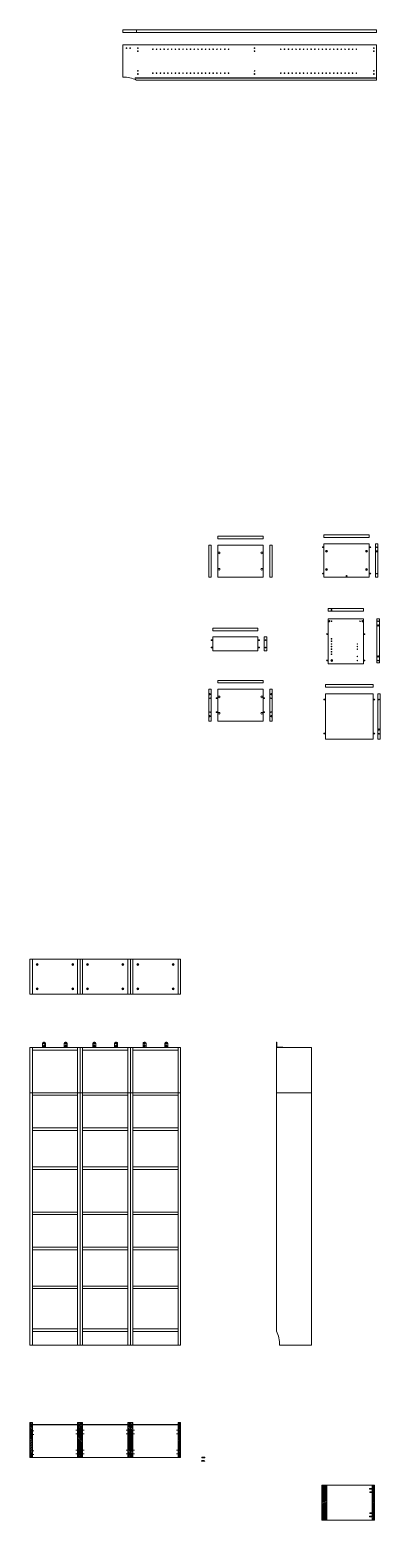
# Model space of a CAD drawing. Header units: millimetres. Extents: x -1085 to 5268, y 134 to 2619.
# Drawn here: x 236 to 515, y 134 to 1321 of the extents above; entities that cross this region are included whole.
import ezdxf

# ---------------------------------------------------------------- set-up
doc = ezdxf.new("R2010")
doc.units = ezdxf.units.MM
doc.linetypes.add('CONTINUA', pattern=[0])
for name, color, linetype, lineweight in [('A-FURN', 2, 'Continuous', 18), ('A-FURN-SEZ', 8, 'Continuous', 9), ('A-LINE-GRPH', 15, 'Continuous', 13), ('linee', 250, 'Continuous', 15), ('LINEE DI SEZIONE', 12, 'Continuous', 15)]:
    doc.layers.add(name, color=color, linetype=linetype, lineweight=lineweight)

msp = doc.modelspace()

# ---------------------------------------------------------------- hatches: boundary and pattern name
at = {"layer": 'LINEE DI SEZIONE'}
h = msp.add_hatch(dxfattribs=at)
h.set_pattern_fill('ANSI31', color=256, scale=0.3, angle=90)
h.paths.add_polyline_path([(238.3, 209.2), (236.3, 209.2), (236.3, 184.2), (238.3, 184.2)])
h.paths.add_polyline_path([(238.3, 210.3), (237.3, 210.3), (237.3, 210.7), (238.3, 210.7), (238.3, 212.2), (236.3, 212.2), (236.3, 209.2), (238.3, 209.2)])
h.paths.add_polyline_path([(276.3, 209.2), (274.3, 209.2), (274.3, 184.2), (276.3, 184.2)])
h.paths.add_polyline_path([(276.3, 212.2), (274.3, 212.2), (274.3, 210.7), (275.3, 210.7), (275.3, 210.3), (274.3, 210.3), (274.3, 209.2), (276.3, 209.2)])
h.paths.add_polyline_path([(278.3, 210.3), (277.3, 210.3), (277.3, 210.7), (278.3, 210.7), (278.3, 212.2), (276.3, 212.2), (276.3, 209.2), (278.3, 209.2)])
h.paths.add_polyline_path([(278.3, 209.2), (276.3, 209.2), (276.3, 184.2), (278.3, 184.2)])
h.paths.add_polyline_path([(316.3, 209.2), (314.3, 209.2), (314.3, 184.2), (316.3, 184.2)])
h.paths.add_polyline_path([(316.3, 212.2), (314.3, 212.2), (314.3, 210.7), (315.3, 210.7), (315.3, 210.3), (314.3, 210.3), (314.3, 209.2), (316.3, 209.2)])
h.paths.add_polyline_path([(318.3, 210.3), (317.3, 210.3), (317.3, 210.7), (318.3, 210.7), (318.3, 212.2), (316.3, 212.2), (316.3, 209.2), (318.3, 209.2)])
h.paths.add_polyline_path([(318.3, 209.2), (316.3, 209.2), (316.3, 184.2), (318.3, 184.2)])
h.paths.add_polyline_path([(356.3, 209.2), (354.3, 209.2), (354.3, 184.2), (356.3, 184.2)])
h.paths.add_polyline_path([(356.3, 212.2), (354.3, 212.2), (354.3, 210.7), (355.3, 210.7), (355.3, 210.3), (354.3, 210.3), (354.3, 209.2), (356.3, 209.2)])
h = msp.add_hatch(dxfattribs=at)
h.set_pattern_fill('ANSI31', color=256, scale=0.35, angle=90)
h.paths.add_polyline_path([(275.3, 210.7), (237.3, 210.7), (237.3, 210.3), (275.3, 210.3)])
h = msp.add_hatch(dxfattribs=at)
h.set_pattern_fill('ANSI31', color=256, scale=0.35, angle=90)
h.paths.add_polyline_path([(315.3, 210.7), (277.3, 210.7), (277.3, 210.3), (315.3, 210.3)])
h.paths.add_polyline_path([(355.3, 210.7), (317.3, 210.7), (317.3, 210.3), (355.3, 210.3)])
h = msp.add_hatch(dxfattribs=at)
h.set_pattern_fill('ANSI31', color=256, scale=0.3)
h.paths.add_polyline_path([(472.7, 162.4), (470.7, 162.4), (470.7, 134.4), (472.7, 134.4)])
h.paths.add_polyline_path([(470.7, 162.4), (468.7, 162.4), (468.7, 134.4), (470.7, 134.4)])
h.paths.add_polyline_path([(510.7, 162.4), (508.7, 162.4), (508.7, 159.7), (508.7, 159.7), (508.7, 159.6), (509.2, 159.6, -1), (509.2, 159.3), (508.7, 159.3), (508.7, 159.2), (508.7, 157), (509.2, 157, -1), (509.2, 156.5), (508.7, 156.5), (508.7, 140.3), (509.2, 140.3, -1), (509.2, 139.8), (508.7, 139.8), (508.7, 137.5), (509.3, 137.5), (509.3, 137.5, -0.825763), (509.2, 137.3), (508.7, 137.3), (508.7, 134.4), (510.7, 134.4)])

# ---------------------------------------------------------------- linework, layer by layer
at = {"layer": 'A-FURN'}
for p, q in [((356.3, 581.2), (236.3, 581.2)), ((236.3, 581.2), (236.3, 553.2)), ((238.3, 553.2), (238.3, 581.2)), ((242.2, 577.4), (242.2, 576.4)), ((270.3, 577.4), (270.3, 576.4)), ((274.3, 553.2), (274.3, 581.2)), ((276.3, 553.2), (276.3, 581.2)), ((278.3, 553.2), (278.3, 581.2)), ((282.2, 577.4), (282.2, 576.4)), ((310.3, 577.4), (310.3, 576.4)), ((314.3, 553.2), (314.3, 581.2)), ((316.3, 553.2), (316.3, 581.2)), ((318.3, 553.2), (318.3, 581.2)), ((322.2, 577.4), (322.2, 576.4)), ((350.3, 577.4), (350.3, 576.4)), ((354.3, 553.2), (354.3, 581.2)), ((356.3, 553.2), (356.3, 581.2)), ((242.2, 558.1), (242.2, 557)), ((270.3, 558.1), (270.3, 557)), ((282.2, 558.1), (282.2, 557)), ((310.3, 558.1), (310.3, 557)), ((322.2, 558.1), (322.2, 557)), ((350.3, 558.1), (350.3, 557)), ((236.3, 553.2), (356.3, 553.2)), ((236.3, 273.8), (236.3, 510.8)), ((236.3, 510.8), (356.3, 510.8)), ((238.3, 510.8), (238.3, 273.8)), ((246.3, 510.8), (246.3, 514.3)), ((246.3, 511.1), (248.8, 511.1)), ((247.1, 515.1), (248, 515.1)), ((247.6, 514.4), (247.6, 513.9)), ((248.8, 514.3), (248.8, 510.8)), ((263.6, 510.8), (263.6, 514.3)), ((263.6, 511.1), (266.1, 511.1)), ((264.4, 515.1), (265.3, 515.1)), ((264.9, 514.4), (264.9, 513.9)), ((266.1, 514.3), (266.1, 510.8)), ((274.3, 510.8), (274.3, 273.8)), ((276.3, 273.8), (276.3, 510.8)), ((276.3, 510.8), (278.3, 510.8)), ((278.3, 510.8), (278.3, 273.8)), ((286.4, 510.8), (286.4, 514.3)), ((286.4, 511.1), (288.9, 511.1)), ((287.2, 515.1), (288.1, 515.1)), ((287.6, 514.4), (287.6, 513.9)), ((288.9, 514.3), (288.9, 510.8)), ((303.7, 510.8), (303.7, 514.3)), ((303.7, 511.1), (306.2, 511.1)), ((304.5, 515.1), (305.4, 515.1)), ((304.9, 514.4), (304.9, 513.9)), ((306.2, 514.3), (306.2, 510.8)), ((314.3, 273.8), (314.3, 510.8)), ((314.3, 510.8), (316.3, 510.8)), ((316.3, 510.8), (316.3, 273.8)), ((318.3, 273.8), (318.3, 510.8)), ((326.4, 510.8), (326.4, 514.3)), ((326.4, 511.1), (328.9, 511.1)), ((327.2, 515.1), (328.1, 515.1)), ((327.6, 514.4), (327.6, 513.9)), ((328.9, 514.3), (328.9, 510.8)), ((343.7, 510.8), (343.7, 514.3)), ((343.7, 511.1), (346.2, 511.1)), ((344.5, 515.1), (345.4, 515.1)), ((344.9, 514.4), (344.9, 513.9)), ((346.2, 514.3), (346.2, 510.8)), ((354.3, 510.8), (354.3, 273.8)), ((356.3, 510.8), (356.3, 273.8)), ((432.6, 515.1), (432.6, 510.8)), ((432.6, 515.1), (432.9, 515.1)), ((432.6, 286.8), (432.6, 510.8)), ((432.6, 510.8), (460.6, 510.8)), ((432.9, 515.1), (432.9, 511.1)), ((437.6, 511.1), (432.9, 511.1)), ((437.6, 510.8), (437.6, 511.1)), ((460.6, 510.8), (460.6, 273.8)), ((238.3, 508.8), (274.3, 508.8)), ((278.3, 508.8), (314.3, 508.8)), ((318.3, 508.8), (354.3, 508.8)), ((236.3, 474.8), (356.3, 474.8)), ((460.6, 474.8), (432.6, 474.8)), ((238.3, 472.8), (274.3, 472.8)), ((278.3, 472.8), (314.3, 472.8)), ((318.3, 472.8), (354.3, 472.8)), ((238.3, 446.8), (274.3, 446.8)), ((238.3, 444.8), (274.3, 444.8)), ((278.3, 446.8), (314.3, 446.8)), ((278.3, 444.8), (314.3, 444.8)), ((318.3, 446.8), (354.3, 446.8)), ((318.3, 444.8), (354.3, 444.8)), ((238.3, 415.8), (274.3, 415.8)), ((278.3, 415.8), (314.3, 415.8)), ((318.3, 415.8), (354.3, 415.8)), ((274.3, 413.8), (238.3, 413.8)), ((314.3, 413.8), (278.3, 413.8)), ((354.3, 413.8), (318.3, 413.8)), ((238.3, 379.8), (274.3, 379.8)), ((278.3, 379.8), (314.3, 379.8)), ((318.3, 379.8), (354.3, 379.8)), ((238.3, 377.8), (274.3, 377.8)), ((278.3, 377.8), (314.3, 377.8)), ((318.3, 377.8), (354.3, 377.8)), ((238.3, 349.8), (238.3, 351.8)), ((238.3, 351.8), (274.3, 351.8)), ((274.3, 349.8), (238.3, 349.8)), ((278.3, 351.8), (314.3, 351.8)), ((314.3, 349.8), (278.3, 349.8)), ((318.3, 351.8), (354.3, 351.8)), ((354.3, 349.8), (318.3, 349.8)), ((238.3, 320.8), (274.3, 320.8)), ((278.3, 320.8), (314.3, 320.8)), ((318.3, 320.8), (354.3, 320.8)), ((274.3, 318.8), (238.3, 318.8)), ((314.3, 318.8), (278.3, 318.8)), ((354.3, 318.8), (318.3, 318.8)), ((238.3, 286.8), (274.3, 286.8)), ((278.3, 286.8), (314.3, 286.8)), ((318.3, 286.8), (354.3, 286.8)), ((432.6, 286.8), (432.6, 284.8)), ((356.3, 273.8), (236.3, 273.8)), ((238.3, 284.8), (274.3, 284.8)), ((274.3, 273.8), (276.3, 273.8)), ((278.3, 284.8), (314.3, 284.8)), ((316.3, 273.8), (318.3, 273.8)), ((318.3, 284.8), (354.3, 284.8)), ((460.6, 273.8), (435, 273.8)), ((236.3, 209.2), (236.3, 212.2)), ((236.3, 212.2), (238.3, 212.2)), ((236.3, 184.2), (236.3, 209.2)), ((236.3, 209.2), (238.3, 209.2)), ((237.3, 210.7), (275.3, 210.7)), ((237.3, 210.3), (237.3, 210.7)), ((237.3, 210.3), (275.3, 210.3)), ((238.3, 212.2), (238.3, 210.7)), ((238.3, 210.3), (238.3, 209.2)), ((238.3, 209.2), (238.3, 184.2)), ((274.3, 212.2), (278.3, 212.2)), ((274.3, 210.7), (274.3, 212.2)), ((274.3, 184.2), (274.3, 210.3)), ((274.3, 209.2), (278.3, 209.2)), ((275.3, 210.7), (275.3, 210.3)), ((276.3, 212.2), (276.3, 184.2)), ((277.3, 210.7), (277.3, 210.3)), ((277.3, 210.7), (315.3, 210.7)), ((277.3, 210.3), (315.3, 210.3)), ((278.3, 212.2), (278.3, 210.7)), ((278.3, 210.3), (278.3, 184.2)), ((314.3, 212.2), (318.3, 212.2)), ((314.3, 212.2), (314.3, 210.7)), ((314.3, 210.3), (314.3, 184.2)), ((314.3, 209.2), (318.3, 209.2)), ((315.3, 210.7), (315.3, 210.3)), ((316.3, 212.2), (316.3, 184.2)), ((317.3, 210.7), (317.3, 210.3)), ((317.3, 210.7), (355.3, 210.7)), ((317.3, 210.3), (355.3, 210.3)), ((318.3, 212.2), (318.3, 210.7)), ((318.3, 210.3), (318.3, 184.2)), ((354.3, 212.2), (356.3, 212.2)), ((354.3, 212.2), (354.3, 210.7)), ((354.3, 210.3), (354.3, 184.2)), ((354.3, 209.2), (356.3, 209.2)), ((355.3, 210.7), (355.3, 210.3)), ((356.3, 184.2), (356.3, 212.2)), ((236.3, 184.2), (356.3, 184.2)), ((468.7, 134.4), (468.7, 162.4)), ((468.7, 162.4), (470.7, 162.4)), ((470.7, 134.4), (470.7, 162.4)), ((470.7, 162.4), (472.7, 162.4)), ((472.7, 134.4), (472.7, 162.4)), ((472.7, 162.4), (508.7, 162.4)), ((510.7, 162.4), (508.7, 162.4)), ((508.7, 157), (508.7, 162.4)), ((508.7, 140.3), (508.7, 156.5)), ((510.7, 134.4), (510.7, 162.4)), ((470.7, 134.4), (468.7, 134.4)), ((472.7, 134.4), (470.7, 134.4)), ((508.7, 134.4), (472.7, 134.4)), ((508.7, 134.4), (508.7, 139.8)), ((508.7, 134.4), (510.7, 134.4))]:
    msp.add_line(p, q, dxfattribs=at)
for centre, radius in [((242.2, 576.9), 0.749), ((270.4, 576.9), 0.749), ((282.2, 576.9), 0.749), ((310.3, 576.9), 0.749), ((322.2, 576.9), 0.749), ((350.4, 576.9), 0.749), ((242.2, 557.5), 0.749), ((270.4, 557.5), 0.749), ((282.2, 557.5), 0.749), ((310.3, 557.5), 0.749), ((322.2, 557.5), 0.749), ((350.4, 557.5), 0.749), ((247.6, 514.1), 0.5), ((247.6, 512.1), 0.5), ((264.9, 514.1), 0.5), ((264.9, 512.1), 0.5), ((287.6, 514.1), 0.5), ((287.6, 512.1), 0.5), ((304.9, 514.1), 0.5), ((304.9, 512.1), 0.5), ((327.6, 514.1), 0.5), ((327.6, 512.1), 0.5), ((344.9, 514.1), 0.5), ((344.9, 512.1), 0.5)]:
    msp.add_circle(centre, radius, dxfattribs=at)
for centre, start, end in [((247.1, 514.3), 90, 180), ((248, 514.3), 0, 90), ((264.4, 514.3), 90, 180), ((265.3, 514.3), 0, 90), ((287.2, 514.3), 90, 180), ((288.1, 514.3), 0, 90), ((304.5, 514.3), 90, 180), ((305.4, 514.3), 0, 90), ((327.2, 514.3), 90, 180), ((328.1, 514.3), 0, 90), ((344.5, 514.3), 90, 180), ((345.4, 514.3), 0, 90)]:
    msp.add_arc(centre, 0.8, start, end, dxfattribs=at)
at = {"layer": 'A-FURN', "linetype": 'CONTINUA', "ltscale": 0.1}
msp.add_arc((411.7, 274.6), 23.3, 358.2028, 26.1464, dxfattribs=at)
at = {"layer": 'A-FURN-SEZ'}
for p, q in [((506.8, 159.5), (506.9, 159.5)), ((506.8, 159.3), (506.9, 159.3)), ((509.4, 156.9), (507, 156.9)), ((509.5, 156.8), (507, 156.8)), ((509.4, 156.7), (507, 156.7)), ((509.4, 157), (507.1, 157)), ((509.4, 156.6), (507.1, 156.6)), ((507.2, 159.6), (508.7, 159.6)), ((507.2, 159.4), (508.7, 159.4)), ((507.2, 159.2), (508.7, 159.2)), ((509.2, 157), (507.2, 157)), ((509.2, 156.5), (507.2, 156.5)), ((508.7, 159.6), (509, 159.3)), ((508.7, 159.5), (508.9, 159.3)), ((508.8, 159.6), (509.1, 159.3)), ((509, 159.6), (509.3, 159.3)), ((509.1, 159.6), (509.3, 159.3)), ((506.8, 137.5), (506.9, 137.5)), ((506.8, 137.3), (506.9, 137.3)), ((509.4, 140.1), (507, 140.1)), ((509.5, 140), (507, 140)), ((509.4, 139.9), (507, 139.9)), ((509.4, 140.2), (507.1, 140.2)), ((509.4, 139.9), (507.1, 139.9)), ((509.2, 140.3), (507.2, 140.3)), ((509.2, 139.8), (507.2, 139.8)), ((507.2, 137.6), (508.7, 137.6)), ((507.2, 137.4), (508.7, 137.4)), ((507.2, 137.2), (508.7, 137.2)), ((508.7, 137.3), (509, 137.5)), ((508.7, 137.3), (508.9, 137.5)), ((508.9, 137.3), (509.1, 137.5)), ((509, 137.3), (509.3, 137.5)), ((509.1, 137.3), (509.3, 137.5))]:
    msp.add_line(p, q, dxfattribs=at)
for points in [[(506.9, 159.6), (506.8, 159.6), (506.8, 159.2), (506.9, 159.2)], [(508.7, 159.7), (508.7, 159.2), (507.2, 159.2), (507.2, 159.7)], [(506.9, 137.2), (506.8, 137.2), (506.8, 137.6), (506.9, 137.6)], [(508.7, 137.1), (508.7, 137.6), (507.2, 137.6), (507.2, 137.1)]]:
    msp.add_lwpolyline(points, close=True, dxfattribs=at)
for points in [[(508.7, 159.5), (507.2, 159.5), (506.9, 159.5)], [(506.9, 159.3), (507.2, 159.3), (508.7, 159.3)], [(506.9, 137.5), (507.2, 137.5), (508.7, 137.5)], [(508.7, 137.3), (507.2, 137.3), (506.9, 137.3)]]:
    msp.add_lwpolyline(points, dxfattribs=at)
for points in [[(508.7, 159.6), (509.2, 159.6, -1), (509.2, 159.3), (508.7, 159.3)], [(508.7, 137.3), (509.2, 137.3, 1), (509.2, 137.5), (508.7, 137.5)]]:
    msp.add_lwpolyline(points, format="xyb", dxfattribs=at)
for centre, start, end in [((507.2, 156.8), 90, 270), ((509.2, 156.8), 270, 90), ((507.2, 140), 90, 270), ((509.2, 140), 270, 90)]:
    msp.add_arc(centre, 0.25, start, end, dxfattribs=at)
at = {"layer": 'A-LINE-GRPH'}
for p, q in [((512.2, 1321.3), (310.2, 1321.3)), ((310.2, 1321.3), (310.2, 1319.3)), ((310.2, 1319.3), (512.2, 1319.3)), ((321.2, 1319.3), (321.2, 1321.3)), ((512.2, 1319.3), (512.2, 1321.3)), ((470.4, 909.5), (469.4, 909.5)), ((470.4, 909), (469.4, 909)), ((472.4, 905.5), (472.4, 906.5)), ((504.4, 905.5), (504.4, 906.5)), ((506.4, 909.5), (507.4, 909.5)), ((506.4, 909), (507.4, 909)), ((472.4, 891), (472.4, 892)), ((504.4, 891), (504.4, 892)), ((470.4, 888.5), (469.4, 888.5)), ((470.4, 888), (469.4, 888)), ((506.4, 888.5), (507.4, 888.5)), ((506.4, 888), (507.4, 888)), ((501.8, 858.4), (501.8, 860.4)), ((501.8, 852.3), (473.8, 852.3)), ((473.8, 852.3), (473.8, 816.3)), ((501.8, 816.3), (501.8, 852.3)), ((381.9, 835.6), (380.9, 835.6)), ((381.9, 835.1), (380.9, 835.1)), ((417.9, 835.6), (418.9, 835.6)), ((417.9, 835.1), (418.9, 835.1)), ((473.8, 840.3), (472.8, 840.3)), ((473.8, 839.8), (472.8, 839.8)), ((501.8, 840.3), (502.8, 840.3)), ((501.8, 839.8), (502.8, 839.8)), ((381.9, 829.6), (380.9, 829.6)), ((381.9, 829.1), (380.9, 829.1)), ((417.9, 829.6), (418.9, 829.6)), ((417.9, 829.1), (418.9, 829.1)), ((473.8, 819.3), (472.8, 819.3)), ((476.6, 819.6), (476.6, 818.5)), ((501.8, 819.3), (502.8, 819.3)), ((473.8, 818.8), (472.8, 818.8)), ((473.8, 816.3), (501.8, 816.3)), ((501.8, 818.8), (502.8, 818.8)), ((509.6, 799.9), (471.6, 799.9)), ((471.6, 799.9), (471.6, 797.9)), ((471.6, 797.9), (509.6, 797.9)), ((509.6, 797.9), (509.6, 799.9)), ((385.9, 789.2), (384.9, 789.2)), ((385.9, 788.7), (384.9, 788.7)), ((421.9, 789.2), (422.9, 789.2)), ((421.9, 788.7), (422.9, 788.7)), ((471.6, 788.2), (470.6, 788.2)), ((471.6, 787.7), (470.6, 787.7)), ((471.6, 792.4), (509.6, 792.4)), ((471.6, 756.4), (471.6, 792.4)), ((509.6, 792.4), (509.6, 756.4)), ((509.6, 788.2), (510.6, 788.2)), ((509.6, 787.7), (510.6, 787.7)), ((513.2, 792.4), (515.2, 792.4)), ((513.2, 756.4), (513.2, 792.4)), ((515.2, 792.4), (515.2, 756.4)), ((385.9, 778.2), (384.9, 778.2)), ((385.9, 777.7), (384.9, 777.7)), ((421.9, 778.2), (422.9, 778.2)), ((421.9, 777.7), (422.9, 777.7)), ((471.6, 761.1), (470.6, 761.1)), ((471.6, 760.6), (470.6, 760.6)), ((509.6, 761.1), (510.6, 761.1)), ((509.6, 760.6), (510.6, 760.6)), ((509.6, 756.4), (471.6, 756.4)), ((515.2, 756.4), (513.2, 756.4)), ((372.9, 181.7), (373.1, 181.7)), ((372.9, 181.5), (373.1, 181.5)), ((375.6, 184.4), (373.1, 184.4)), ((375.6, 184.3), (373.1, 184.3)), ((375.6, 184.2), (373.1, 184.2)), ((375.5, 184.5), (373.2, 184.5)), ((375.5, 184.1), (373.2, 184.1)), ((373.3, 181.8), (374.8, 181.8)), ((373.3, 181.6), (374.8, 181.6)), ((373.3, 181.4), (374.8, 181.4)), ((375.4, 184.5), (373.4, 184.5)), ((375.4, 184), (373.4, 184)), ((374.8, 181.6), (375, 181.8)), ((374.9, 181.5), (375.2, 181.8)), ((375, 181.5), (375.3, 181.8)), ((375.2, 181.5), (375.4, 181.7)), ((375.3, 181.5), (375.5, 181.7))]:
    msp.add_line(p, q, dxfattribs=at)
at = {"layer": 'A-LINE-GRPH', "ltscale": 0.1}
for p, q in [((318.2, 1309.3), (310.2, 1309.3)), ((310.2, 1283.7), (310.2, 1309.3)), ((318.2, 1309.3), (320.2, 1309.3)), ((512.2, 1309.3), (320.2, 1309.3)), ((512.2, 1283.2), (320.2, 1283.2)), ((320.2, 1282.8), (320.2, 1283.2)), ((512.2, 1282.8), (320.2, 1282.8)), ((512.2, 1281.3), (321.2, 1281.3))]:
    msp.add_line(p, q, dxfattribs=at)
at = {"layer": 'A-LINE-GRPH', "ltscale": 0.02}
msp.add_line((512.2, 1309.3), (512.2, 1281.3), dxfattribs=at)
at = {"layer": 'A-LINE-GRPH'}
for points in [[(421.9, 916), (421.9, 918), (385.9, 918), (385.9, 916)], [(506.4, 917), (506.4, 919), (470.4, 919), (470.4, 917)], [(378.7, 911), (380.7, 911), (380.7, 885.5), (378.7, 885.5)], [(385.9, 911), (421.9, 911), (421.9, 885.5), (385.9, 885.5)], [(427.3, 911), (429.3, 911), (429.3, 885.5), (427.3, 885.5)], [(470.4, 912), (506.4, 912), (506.4, 885.5), (470.4, 885.5)], [(511.4, 885.5), (513.4, 885.5), (513.4, 912), (511.4, 912)], [(417.9, 842.8), (417.9, 844.8), (381.9, 844.8), (381.9, 842.8)], [(512.6, 817.1), (514.6, 817.1), (514.6, 852.3), (512.6, 852.3)], [(381.9, 837.8), (417.9, 837.8), (417.9, 826.8), (381.9, 826.8)], [(422.9, 837.8), (424.9, 837.8), (424.9, 826.8), (422.9, 826.8)], [(378.7, 796.2), (380.7, 796.2), (380.7, 770.7), (378.7, 770.7)], [(421.9, 801.2), (421.9, 803.2), (385.9, 803.2), (385.9, 801.2)], [(385.9, 796.2), (421.9, 796.2), (421.9, 770.7), (385.9, 770.7)], [(427.3, 796.2), (429.3, 796.2), (429.3, 770.7), (427.3, 770.7)], [(373.1, 181.4), (372.9, 181.4), (372.9, 181.8), (373.1, 181.8)], [(374.8, 181.4), (374.8, 181.9), (373.3, 181.9), (373.3, 181.4)]]:
    msp.add_lwpolyline(points, close=True, dxfattribs=at)
for points in [[(501.8, 860.4), (473.8, 860.4), (473.8, 858.4), (501.8, 858.4)], [(373.1, 181.7), (373.3, 181.7), (374.8, 181.7)], [(374.8, 181.5), (373.3, 181.5), (373.1, 181.5)]]:
    msp.add_lwpolyline(points, dxfattribs=at)
msp.add_lwpolyline([(374.8, 181.5), (375.4, 181.5, 1), (375.4, 181.8), (374.8, 181.8)], format="xyb", dxfattribs=at)
at = {"layer": 'A-LINE-GRPH', "ltscale": 0.1}
for centre, radius in [((313.2, 1306.8), 0.3), ((316.2, 1306.8), 0.3), ((322.3, 1306.8), 0.3), ((334.2, 1305.8), 0.25), ((337.2, 1305.8), 0.25), ((340.2, 1305.8), 0.25), ((343.2, 1305.8), 0.25), ((346.2, 1305.8), 0.25), ((349.2, 1305.8), 0.25), ((352.2, 1305.8), 0.25), ((355.2, 1305.8), 0.25), ((358.2, 1305.8), 0.25), ((361.2, 1305.8), 0.25), ((364.2, 1305.8), 0.25), ((367.2, 1305.8), 0.25), ((370.2, 1305.8), 0.25), ((373.2, 1305.8), 0.25), ((376.2, 1305.8), 0.25), ((379.2, 1305.8), 0.25), ((382.2, 1305.8), 0.25), ((385.2, 1305.8), 0.25), ((388.2, 1305.8), 0.25), ((391.5, 1305.8), 0.25), ((394.5, 1305.8), 0.25), ((415.2, 1306.8), 0.3), ((436, 1305.8), 0.25), ((439, 1305.8), 0.25), ((442.2, 1305.8), 0.25), ((445.2, 1305.8), 0.25), ((448.2, 1305.8), 0.25), ((451.2, 1305.8), 0.25), ((454.2, 1305.8), 0.25), ((457.2, 1305.8), 0.25), ((460.2, 1305.8), 0.25), ((463.2, 1305.8), 0.25), ((466.2, 1305.8), 0.25), ((469.2, 1305.8), 0.25), ((472.2, 1305.8), 0.25), ((475.2, 1305.8), 0.25), ((478.2, 1305.8), 0.25), ((481.2, 1305.8), 0.25), ((484.2, 1305.8), 0.25), ((487.2, 1305.8), 0.25), ((490.2, 1305.8), 0.25), ((493.2, 1305.8), 0.25), ((496.2, 1305.8), 0.25), ((510.1, 1306.8), 0.3), ((322.3, 1304.3), 0.25), ((415.2, 1304.3), 0.25), ((510.1, 1304.3), 0.25), ((322.3, 1288.6), 0.25), ((322.3, 1286.1), 0.3), ((334.2, 1286.8), 0.25), ((337.2, 1286.8), 0.25), ((340.2, 1286.8), 0.25), ((343.2, 1286.8), 0.25), ((346.2, 1286.8), 0.25), ((349.2, 1286.8), 0.25), ((352.2, 1286.8), 0.25), ((355.2, 1286.8), 0.25), ((358.2, 1286.8), 0.25), ((361.2, 1286.8), 0.25), ((364.2, 1286.8), 0.25), ((367.2, 1286.8), 0.25), ((370.2, 1286.8), 0.25), ((373.2, 1286.8), 0.25), ((376.2, 1286.8), 0.25), ((379.2, 1286.8), 0.25), ((382.2, 1286.8), 0.25), ((385.2, 1286.8), 0.25), ((388.2, 1286.8), 0.25), ((391.5, 1286.8), 0.25), ((394.5, 1286.8), 0.25), ((415.2, 1286.1), 0.3), ((415.2, 1288.6), 0.25), ((436, 1286.8), 0.25), ((439, 1286.8), 0.25), ((442.2, 1286.8), 0.25), ((445.2, 1286.8), 0.25), ((448.2, 1286.8), 0.25), ((451.2, 1286.8), 0.25), ((454.2, 1286.8), 0.25), ((457.2, 1286.8), 0.25), ((460.2, 1286.8), 0.25), ((463.2, 1286.8), 0.25), ((466.2, 1286.8), 0.25), ((469.2, 1286.8), 0.25), ((472.2, 1286.8), 0.25), ((475.2, 1286.8), 0.25), ((478.2, 1286.8), 0.25), ((481.2, 1286.8), 0.25), ((484.2, 1286.8), 0.25), ((487.2, 1286.8), 0.25), ((490.2, 1286.8), 0.25), ((493.2, 1286.8), 0.25), ((496.2, 1286.8), 0.25), ((510.1, 1286.1), 0.3), ((510.1, 1288.6), 0.25)]:
    msp.add_circle(centre, radius, dxfattribs=at)
at = {"layer": 'A-LINE-GRPH'}
for centre, radius in [((386.9, 904.7), 0.749), ((420.9, 904.7), 0.749), ((472.4, 906), 0.749), ((504.4, 906), 0.749), ((512.4, 906), 0.5), ((512.4, 909.2), 0.25), ((386.9, 891.7), 0.749), ((420.9, 891.7), 0.749), ((472.4, 891.5), 0.749), ((504.4, 891.5), 0.749), ((488.4, 886.3), 0.42), ((512.4, 888.2), 0.25), ((476.4, 859.3), 0.347), ((474.5, 850.3), 0.5), ((476.4, 850.3), 0.25), ((499.2, 850.3), 0.25), ((501.1, 850.3), 0.5), ((513.6, 847), 0.5), ((513.6, 850.3), 0.25), ((423.9, 835.3), 0.25), ((476.4, 836.3), 0.25), ((476.4, 834.4), 0.25), ((476.4, 832.2), 0.25), ((497, 832.2), 0.25), ((423.9, 829.3), 0.25), ((476.6, 819), 0.749), ((476.4, 830.1), 0.25), ((476.4, 828.1), 0.25), ((476.4, 826), 0.25), ((476.4, 824), 0.25), ((497, 830.1), 0.25), ((497, 828.1), 0.25), ((497, 822.3), 0.25), ((497, 819), 0.25), ((513.6, 822.3), 0.5), ((513.6, 819), 0.25), ((379.7, 792.2), 0.5), ((379.7, 789), 0.25), ((386.9, 790), 0.749), ((420.9, 790), 0.749), ((428.3, 792.2), 0.5), ((428.3, 789), 0.25), ((514.1, 787.9), 0.25), ((379.7, 774.7), 0.5), ((379.7, 778), 0.25), ((386.9, 777), 0.749), ((420.9, 777), 0.749), ((428.3, 774.7), 0.5), ((428.3, 778), 0.25), ((514.1, 764), 0.5), ((514.1, 760.7), 0.25)]:
    msp.add_circle(centre, radius, dxfattribs=at)
at = {"layer": 'A-LINE-GRPH', "ltscale": 0.1}
msp.add_arc((311, 1260.4), 23.3, 63.8641, 91.8076, dxfattribs=at)
at = {"layer": 'A-LINE-GRPH'}
for centre, start, end in [((469.4, 909.2), 90, 270), ((507.4, 909.2), 270, 90), ((469.4, 888.2), 90, 270), ((507.4, 888.2), 270, 90), ((380.9, 835.3), 90, 270), ((418.9, 835.3), 270, 90), ((472.8, 840.1), 90, 270), ((502.8, 840.1), 270, 90), ((380.9, 829.3), 90, 270), ((418.9, 829.3), 270, 90), ((472.8, 819.1), 90, 270), ((502.8, 819.1), 270, 90), ((384.9, 789), 90, 270), ((422.9, 789), 270, 90), ((470.6, 787.9), 90, 270), ((510.6, 787.9), 270, 90), ((384.9, 778), 90, 270), ((422.9, 778), 270, 90), ((470.6, 760.8), 90, 270), ((510.6, 760.8), 270, 90), ((373.4, 184.3), 90, 270), ((375.4, 184.3), 270, 90)]:
    msp.add_arc(centre, 0.25, start, end, dxfattribs=at)
at = {"layer": 'linee'}
for p, q in [((237, 205.6), (239.6, 205.6)), ((237, 202.6), (239.6, 202.6)), ((273, 206.2), (275.6, 206.2)), ((273, 203.2), (275.6, 203.2)), ((277, 206.2), (279.6, 206.2)), ((277, 203.2), (279.6, 203.2)), ((313, 206.2), (315.6, 206.2)), ((313, 203.2), (315.6, 203.2)), ((317, 206.2), (319.6, 206.2)), ((317, 203.2), (319.6, 203.2)), ((353, 206.2), (355.6, 206.2)), ((353, 203.2), (355.6, 203.2)), ((273, 190.2), (275.6, 190.2)), ((277, 190.2), (279.6, 190.2)), ((313, 190.2), (315.6, 190.2)), ((317, 190.2), (319.6, 190.2)), ((353, 190.2), (355.6, 190.2)), ((237, 189.6), (239.6, 189.6)), ((237, 186.6), (239.6, 186.6)), ((273, 187.2), (275.6, 187.2)), ((277, 187.2), (279.6, 187.2)), ((313, 187.2), (315.6, 187.2)), ((317, 187.2), (319.6, 187.2)), ((353, 187.2), (355.6, 187.2))]:
    msp.add_line(p, q, dxfattribs=at)

doc.saveas('drawing.dxf')
